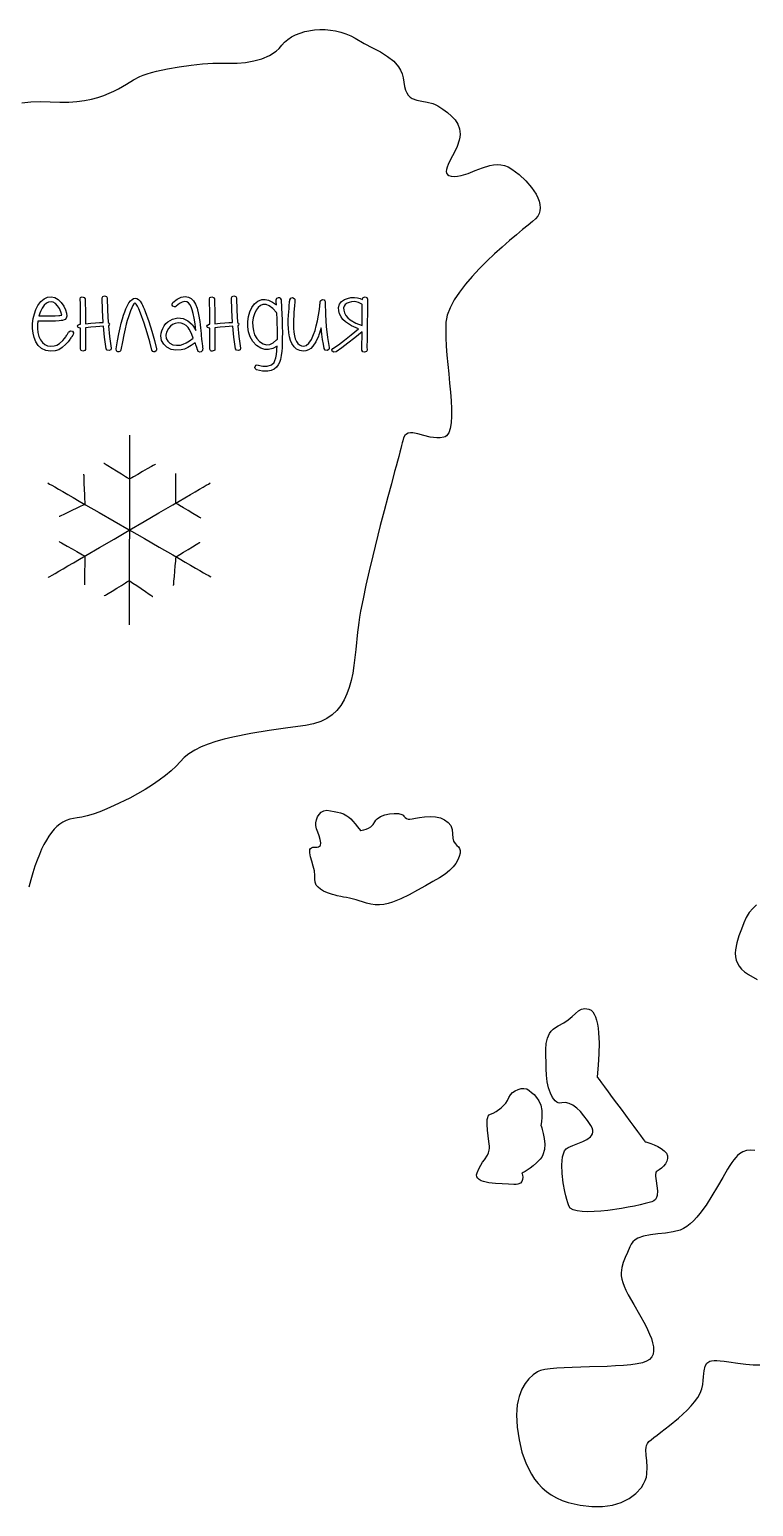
# Model space of a CAD drawing. Header units: millimetres. Extents: x 299 to 601, y 84 to 516.
# Drawn here: x 414.9 to 443.8, y 419.7 to 478.5 of the extents above; entities that cross this region are included whole.
import ezdxf

# ---------------------------------------------------------------- set-up
doc = ezdxf.new("R2010")
doc.units = ezdxf.units.MM
doc.layers.get('0').update_dxf_attribs({"linetype": 'CONTINUOUS', "true_color": 0xffffff})

msp = doc.modelspace()

# ---------------------------------------------------------------- linework, layer by layer
at = {"linetype": 'CONTINUOUS', "true_color": 0xffffff}
for points in [[(414.597, 475.612), (414.955, 475.647), (415.33, 475.662), (415.722, 475.65), (416.107, 475.635), (416.465, 475.64), (416.792, 475.665), (417.095, 475.707), (417.37, 475.762), (417.625, 475.83), (417.857, 475.907), (418.07, 475.992), (418.265, 476.082), (418.445, 476.175), (418.765, 476.36), (419.045, 476.53), (419.295, 476.665), (419.43, 476.72), (419.587, 476.775), (419.767, 476.827), (419.965, 476.877), (420.4, 476.97), (420.867, 477.05), (421.342, 477.115), (421.797, 477.162), (422.01, 477.18), (422.207, 477.19), (422.387, 477.195), (422.545, 477.195), (422.852, 477.19), (423.18, 477.2), (423.515, 477.227), (423.85, 477.282), (424.172, 477.372), (424.472, 477.502), (424.74, 477.677), (424.86, 477.785), (424.965, 477.907), (425.075, 478.03), (425.205, 478.142), (425.35, 478.24), (425.512, 478.325), (425.875, 478.452), (426.272, 478.522), (426.48, 478.535), (426.69, 478.532), (426.902, 478.515), (427.11, 478.482), (427.317, 478.432), (427.517, 478.367), (427.71, 478.285), (427.892, 478.185), (428.242, 477.985), (428.58, 477.807), (428.897, 477.64), (429.18, 477.465), (429.425, 477.272), (429.62, 477.045), (429.697, 476.912), (429.76, 476.77), (429.802, 476.61), (429.83, 476.432), (429.855, 476.262), (429.892, 476.122), (429.945, 476.007), (430.007, 475.915), (430.08, 475.845), (430.16, 475.79), (430.345, 475.72), (430.55, 475.677), (430.767, 475.642), (430.982, 475.587), (431.087, 475.545), (431.19, 475.487), (431.385, 475.357), (431.57, 475.222), (431.735, 475.082), (431.875, 474.93), (431.985, 474.762), (432.052, 474.575), (432.075, 474.365), (432.065, 474.25), (432.042, 474.127), (431.957, 473.872), (431.84, 473.62), (431.712, 473.375), (431.602, 473.15), (431.562, 473.05), (431.535, 472.957), (431.525, 472.877), (431.535, 472.807), (431.567, 472.752), (431.625, 472.71), (431.715, 472.685), (431.835, 472.675), (431.975, 472.685), (432.112, 472.71), (432.397, 472.797), (432.682, 472.91), (432.97, 473.025), (433.262, 473.112), (433.407, 473.14), (433.552, 473.152), (433.7, 473.145), (433.847, 473.115), (433.992, 473.06), (434.14, 472.975), (434.427, 472.757), (434.692, 472.51), (434.925, 472.242), (435.022, 472.105), (435.107, 471.967), (435.175, 471.83), (435.227, 471.692), (435.26, 471.56), (435.272, 471.432), (435.262, 471.31), (435.23, 471.195), (435.17, 471.09), (435.085, 470.992), (434.96, 470.882), (434.785, 470.737), (434.567, 470.56), (434.32, 470.352), (434.045, 470.12), (433.752, 469.865), (433.45, 469.59), (433.142, 469.302), (432.842, 469.002), (432.552, 468.692), (432.285, 468.38), (432.045, 468.067), (431.84, 467.755), (431.677, 467.447), (431.565, 467.152), (431.532, 467.007), (431.512, 466.867), (431.5, 466.575), (431.505, 466.252), (431.522, 465.91), (431.55, 465.55), (431.62, 464.81), (431.657, 464.44), (431.69, 464.08), (431.717, 463.735), (431.732, 463.412), (431.735, 463.117), (431.72, 462.857), (431.685, 462.635), (431.625, 462.462), (431.537, 462.342), (431.482, 462.302), (431.42, 462.28), (431.285, 462.26), (431.152, 462.257), (430.887, 462.29), (430.632, 462.352), (430.395, 462.417), (430.185, 462.455), (430.092, 462.457), (430.007, 462.44), (429.935, 462.405), (429.872, 462.345), (429.822, 462.257), (429.785, 462.14), (429.765, 462.06), (429.74, 461.957), (429.707, 461.83), (429.667, 461.682), (429.625, 461.515), (429.575, 461.33), (429.52, 461.127), (429.46, 460.91), (429.332, 460.43), (429.192, 459.905), (429.045, 459.342), (428.892, 458.757), (428.592, 457.555), (428.452, 456.962), (428.32, 456.39), (428.205, 455.845), (428.107, 455.345), (428.067, 455.112), (428.032, 454.895), (428.005, 454.692), (427.985, 454.51), (427.917, 453.825), (427.84, 453.177), (427.79, 452.872), (427.73, 452.582), (427.655, 452.307), (427.562, 452.05), (427.452, 451.81), (427.32, 451.592), (427.162, 451.395), (426.977, 451.222), (426.762, 451.075), (426.515, 450.952), (426.232, 450.86), (425.91, 450.797), (425.202, 450.702), (424.465, 450.597), (423.722, 450.475), (423.005, 450.33), (422.662, 450.247), (422.335, 450.152), (422.03, 450.05), (421.745, 449.935), (421.487, 449.807), (421.26, 449.667), (421.065, 449.515), (420.907, 449.345), (420.75, 449.165), (420.555, 448.98), (420.327, 448.795), (420.075, 448.607), (419.8, 448.422), (419.51, 448.24), (418.9, 447.9), (418.282, 447.597), (417.985, 447.47), (417.702, 447.355), (417.437, 447.262), (417.195, 447.187), (416.982, 447.135), (416.805, 447.11), (416.502, 447.055), (416.365, 447.005), (416.232, 446.94), (416.107, 446.86), (415.99, 446.762), (415.877, 446.652), (415.77, 446.525), (415.667, 446.382), (415.57, 446.222), (415.475, 446.047), (415.382, 445.855), (415.292, 445.647), (415.202, 445.422), (415.117, 445.18), (415.03, 444.92), (414.947, 444.642), (414.875, 444.347)], [(415.23, 466.91), (415.227, 466.892), (415.225, 466.855), (415.22, 466.817), (415.217, 466.8), (415.215, 466.617), (415.232, 466.452), (415.272, 466.302), (415.332, 466.167), (415.41, 466.057), (415.507, 465.977), (415.62, 465.93), (415.75, 465.912), (415.88, 465.922), (415.987, 465.955), (416.095, 466.025), (416.225, 466.135), (416.29, 466.212), (416.352, 466.29), (416.362, 466.307), (416.382, 466.345), (416.402, 466.38), (416.412, 466.397), (416.422, 466.412), (416.442, 466.445), (416.46, 466.475), (416.47, 466.49), (416.537, 466.53), (416.612, 466.515), (416.652, 466.45), (416.642, 466.377), (416.622, 466.352), (416.585, 466.295), (416.572, 466.277), (416.55, 466.24), (416.525, 466.2), (416.512, 466.182), (416.442, 466.08), (416.352, 465.99), (416.202, 465.857), (416.065, 465.77), (415.92, 465.722), (415.742, 465.71), (415.547, 465.74), (415.38, 465.817), (415.247, 465.937), (415.15, 466.087), (415.082, 466.257), (415.04, 466.435), (415.02, 466.622), (415.022, 466.815), (415.047, 467.017), (415.092, 467.205), (415.155, 467.377), (415.235, 467.535), (415.35, 467.69), (415.477, 467.797), (415.615, 467.862), (415.765, 467.882), (415.91, 467.855), (416.042, 467.772), (416.162, 467.65), (416.262, 467.505), (416.335, 467.365), (416.375, 467.232), (416.387, 467.105), (416.367, 467.032), (416.32, 466.98), (416.275, 466.957), (416.212, 466.94), (416.155, 466.932), (416.077, 466.922), (415.93, 466.915), (415.735, 466.91), (415.632, 466.907), (415.512, 466.907), (415.38, 466.907), (415.23, 466.91), (415.23, 466.91), (415.23, 466.91)], [(416.065, 467.135), (416.11, 467.14), (416.19, 467.147), (416.15, 467.287), (416.095, 467.41), (416.017, 467.522), (415.932, 467.61), (415.845, 467.667), (415.765, 467.685), (415.662, 467.67), (415.57, 467.622), (415.482, 467.542), (415.402, 467.432), (415.337, 467.297), (415.27, 467.122), (415.527, 467.12), (415.73, 467.122), (415.922, 467.127), (416.065, 467.135), (416.065, 467.135), (416.065, 467.135)], [(417.115, 467.805), (417.125, 467.602), (417.13, 467.367), (417.132, 467.102), (417.132, 466.807), (417.34, 466.825), (417.525, 466.84), (417.69, 466.852), (417.832, 466.862), (417.805, 467.347), (417.795, 467.84), (417.82, 467.895), (417.895, 467.917), (417.972, 467.895), (417.997, 467.84), (418.005, 467.347), (418.032, 466.862), (418.075, 466.832), (418.087, 466.795), (418.077, 466.76), (418.045, 466.725), (418.092, 466.292), (418.157, 465.827), (418.14, 465.772), (418.07, 465.737), (417.992, 465.755), (417.957, 465.81), (417.895, 466.272), (417.847, 466.705), (417.705, 466.695), (417.54, 466.682), (417.347, 466.667), (417.132, 466.647), (417.13, 466.517), (417.127, 466.442), (417.127, 466.385), (417.13, 466.312), (417.13, 466.225), (417.132, 466.12), (417.137, 465.922), (417.137, 465.782), (417.107, 465.735), (417.03, 465.71), (416.96, 465.737), (416.937, 465.792), (416.937, 465.922), (416.935, 466.11), (416.932, 466.217), (416.932, 466.31), (416.93, 466.385), (416.93, 466.442), (416.93, 466.517), (416.93, 466.63), (416.922, 466.63), (416.845, 466.652), (416.822, 466.68), (416.812, 466.705), (416.832, 466.755), (416.905, 466.79), (416.917, 466.79), (416.93, 466.79), (416.932, 467.09), (416.932, 467.357), (416.927, 467.595), (416.917, 467.802), (416.935, 467.847), (416.962, 467.867), (417.005, 467.88), (417.082, 467.857), (417.115, 467.805), (417.115, 467.805), (417.115, 467.805)], [(418.54, 465.765), (418.527, 465.732), (418.5, 465.705), (418.465, 465.687), (418.427, 465.687), (418.392, 465.7), (418.365, 465.727), (418.35, 465.8), (418.41, 466.127), (418.465, 466.41), (418.515, 466.645), (418.56, 466.832), (418.605, 466.997), (418.65, 467.147), (418.695, 467.282), (418.742, 467.4), (418.802, 467.53), (418.865, 467.637), (418.927, 467.72), (418.99, 467.777), (419.052, 467.812), (419.115, 467.822), (419.177, 467.81), (419.24, 467.775), (419.312, 467.705), (419.377, 467.602), (419.405, 467.55), (419.437, 467.48), (419.472, 467.395), (419.512, 467.292), (419.652, 466.89), (419.777, 466.507), (419.882, 466.142), (419.967, 465.8), (419.97, 465.762), (419.955, 465.727), (419.892, 465.685), (419.852, 465.682), (419.817, 465.695), (419.775, 465.757), (419.692, 466.09), (419.59, 466.447), (419.467, 466.825), (419.327, 467.225), (419.257, 467.397), (419.207, 467.51), (419.157, 467.582), (419.095, 467.637), (419.062, 467.595), (419.022, 467.53), (418.977, 467.44), (418.927, 467.325), (418.842, 467.085), (418.797, 466.942), (418.755, 466.785), (418.71, 466.6), (418.657, 466.367), (418.602, 466.09), (418.54, 465.765), (418.54, 465.765), (418.54, 465.765)], [(420.622, 467.65), (420.792, 467.785), (420.952, 467.867), (421.102, 467.895), (421.242, 467.87), (421.345, 467.81), (421.437, 467.715), (421.515, 467.585), (421.582, 467.422), (421.645, 467.172), (421.695, 466.895), (421.712, 466.762), (421.725, 466.647), (421.735, 466.537), (421.745, 466.407), (421.752, 466.297), (421.757, 466.242), (421.76, 466.225), (421.765, 466.18), (421.775, 466.107), (421.787, 466.007), (421.795, 465.93), (421.8, 465.872), (421.807, 465.812), (421.805, 465.775), (421.797, 465.745), (421.745, 465.687), (421.687, 465.677), (421.632, 465.702), (421.61, 465.735), (421.59, 465.8), (421.587, 465.81), (421.582, 465.83), (421.575, 465.85), (421.572, 465.86), (421.555, 465.902), (421.547, 465.925), (421.532, 465.972), (421.515, 466.02), (421.507, 466.042), (421.352, 465.935), (421.21, 465.855), (421.075, 465.797), (420.952, 465.765), (420.742, 465.747), (420.55, 465.782), (420.382, 465.867), (420.255, 465.99), (420.17, 466.145), (420.142, 466.33), (420.15, 466.427), (420.175, 466.525), (420.215, 466.622), (420.27, 466.717), (420.34, 466.81), (420.42, 466.885), (420.607, 466.992), (420.71, 467.022), (420.812, 467.037), (420.917, 467.032), (421.025, 467.012), (421.22, 466.922), (421.382, 466.772), (421.402, 466.745), (421.435, 466.697), (421.48, 466.627), (421.537, 466.537), (421.505, 466.805), (421.47, 467.03), (421.432, 467.215), (421.392, 467.355), (421.345, 467.477), (421.292, 467.575), (421.235, 467.642), (421.172, 467.685), (421.087, 467.697), (420.99, 467.672), (420.877, 467.607), (420.75, 467.505), (420.717, 467.482), (420.682, 467.477), (420.612, 467.512), (420.592, 467.545), (420.587, 467.582), (420.622, 467.65), (420.622, 467.65), (420.622, 467.65)], [(422.275, 467.805), (422.282, 467.602), (422.29, 467.367), (422.292, 467.102), (422.292, 466.807), (422.5, 466.825), (422.685, 466.84), (422.85, 466.852), (422.992, 466.862), (422.965, 467.347), (422.955, 467.84), (422.98, 467.895), (423.055, 467.917), (423.13, 467.895), (423.157, 467.84), (423.165, 467.347), (423.19, 466.862), (423.232, 466.832), (423.247, 466.795), (423.237, 466.76), (423.202, 466.725), (423.252, 466.292), (423.315, 465.827), (423.297, 465.772), (423.27, 465.75), (423.23, 465.737), (423.152, 465.755), (423.117, 465.81), (423.055, 466.272), (423.005, 466.705), (422.862, 466.695), (422.697, 466.682), (422.507, 466.667), (422.292, 466.647), (422.287, 466.517), (422.287, 466.442), (422.287, 466.385), (422.287, 466.312), (422.29, 466.225), (422.292, 466.12), (422.297, 465.922), (422.295, 465.782), (422.29, 465.757), (422.267, 465.735), (422.19, 465.71), (422.147, 465.717), (422.12, 465.737), (422.097, 465.792), (422.097, 465.922), (422.092, 466.11), (422.09, 466.217), (422.09, 466.31), (422.09, 466.385), (422.09, 466.442), (422.09, 466.517), (422.09, 466.63), (422.08, 466.63), (422.002, 466.652), (421.97, 466.705), (421.992, 466.755), (422.062, 466.79), (422.077, 466.79), (422.09, 466.79), (422.092, 467.09), (422.09, 467.357), (422.085, 467.595), (422.075, 467.802), (422.092, 467.847), (422.165, 467.88), (422.242, 467.857), (422.275, 467.805), (422.275, 467.805), (422.275, 467.805)], [(424.932, 467.757), (424.937, 467.712), (424.94, 467.647), (424.945, 467.557), (424.95, 467.447), (424.975, 466.947), (424.982, 466.695), (424.985, 466.455), (424.982, 466.225), (424.98, 466.022), (424.972, 465.852), (424.96, 465.71), (424.935, 465.535), (424.905, 465.385), (424.867, 465.262), (424.822, 465.167), (424.75, 465.07), (424.655, 464.995), (424.542, 464.945), (424.407, 464.917), (424.187, 464.917), (423.957, 464.975), (423.922, 464.99), (423.9, 465.022), (423.892, 465.06), (423.897, 465.1), (423.945, 465.155), (423.985, 465.165), (424.025, 465.16), (424.21, 465.115), (424.382, 465.112), (424.547, 465.165), (424.655, 465.267), (424.69, 465.345), (424.72, 465.447), (424.745, 465.575), (424.762, 465.727), (424.762, 465.735), (424.765, 465.755), (424.77, 465.817), (424.775, 465.88), (424.777, 465.9), (424.777, 465.907), (424.602, 465.82), (424.437, 465.777), (424.28, 465.78), (424.13, 465.827), (423.947, 465.942), (423.802, 466.097), (423.695, 466.282), (423.632, 466.48), (423.605, 466.687), (423.605, 466.892), (423.632, 467.092), (423.685, 467.28), (423.772, 467.457), (423.88, 467.602), (424.012, 467.712), (424.167, 467.772), (424.295, 467.777), (424.435, 467.742), (424.585, 467.67), (424.747, 467.555), (424.737, 467.682), (424.735, 467.755), (424.762, 467.822), (424.83, 467.855), (424.867, 467.85), (424.9, 467.83), (424.932, 467.757), (424.932, 467.757), (424.932, 467.757)], [(424.745, 467.26), (424.602, 467.417), (424.465, 467.525), (424.335, 467.577), (424.207, 467.577), (424.11, 467.537), (424.017, 467.46), (423.935, 467.347), (423.87, 467.207), (423.822, 467.042), (423.8, 466.867), (423.802, 466.69), (423.827, 466.52), (423.88, 466.362), (423.962, 466.215), (424.075, 466.092), (424.215, 466.007), (424.355, 465.967), (424.49, 465.98), (424.62, 466.045), (424.747, 466.162), (424.787, 466.192), (424.787, 466.202), (424.787, 466.232), (424.787, 466.322), (424.787, 466.41), (424.787, 466.44), (424.787, 466.45), (424.785, 466.62), (424.78, 466.805), (424.772, 467.005), (424.762, 467.22), (424.745, 467.26), (424.745, 467.26), (424.745, 467.26)], [(425.487, 467.745), (425.485, 467.717), (425.482, 467.672), (425.47, 467.54), (425.457, 467.39), (425.445, 467.267), (425.437, 467.137), (425.427, 466.96), (425.425, 466.78), (425.432, 466.635), (425.447, 466.472), (425.47, 466.33), (425.502, 466.207), (425.545, 466.105), (425.6, 466.022), (425.667, 465.962), (425.742, 465.925), (425.827, 465.912), (425.937, 465.942), (426.042, 466.032), (426.142, 466.18), (426.23, 466.382), (426.287, 466.542), (426.337, 466.722), (426.382, 466.925), (426.422, 467.147), (426.447, 467.295), (426.475, 467.5), (426.477, 467.52), (426.482, 467.567), (426.487, 467.612), (426.49, 467.632), (426.495, 467.672), (426.497, 467.687), (426.5, 467.697), (426.502, 467.707), (426.505, 467.715), (426.517, 467.732), (426.555, 467.76), (426.602, 467.767), (426.647, 467.755), (426.68, 467.725), (426.697, 467.695), (426.697, 467.68), (426.697, 467.675), (426.697, 467.667), (426.707, 467.165), (426.735, 466.695), (426.782, 466.26), (426.847, 465.857), (426.85, 465.817), (426.835, 465.782), (426.77, 465.742), (426.692, 465.757), (426.655, 465.822), (426.622, 465.987), (426.592, 466.177), (426.562, 466.397), (426.535, 466.645), (426.497, 466.522), (426.467, 466.43), (426.445, 466.36), (426.427, 466.317), (426.32, 466.082), (426.202, 465.907), (426.115, 465.82), (426.022, 465.76), (425.925, 465.725), (425.82, 465.715), (425.68, 465.737), (425.555, 465.795), (425.45, 465.892), (425.365, 466.025), (425.312, 466.145), (425.272, 466.285), (425.242, 466.445), (425.227, 466.627), (425.217, 466.772), (425.222, 466.96), (425.23, 467.145), (425.24, 467.282), (425.25, 467.41), (425.262, 467.562), (425.27, 467.637), (425.275, 467.695), (425.28, 467.737), (425.282, 467.762), (425.317, 467.83), (425.392, 467.852), (425.462, 467.817), (425.485, 467.782), (425.487, 467.745), (425.487, 467.745), (425.487, 467.745)], [(428.022, 466.605), (427.737, 466.727), (427.5, 466.887), (427.402, 466.98), (427.327, 467.082), (427.27, 467.195), (427.235, 467.315), (427.225, 467.457), (427.265, 467.582), (427.347, 467.687), (427.46, 467.767), (427.582, 467.817), (427.72, 467.847), (427.857, 467.852), (427.98, 467.835), (428.092, 467.807), (428.177, 467.775), (428.182, 467.775), (428.182, 467.79), (428.182, 467.802), (428.212, 467.857), (428.29, 467.88), (428.36, 467.847), (428.385, 467.792), (428.382, 467.722), (428.38, 467.625), (428.377, 467.497), (428.375, 467.34), (428.375, 467.152), (428.372, 466.935), (428.372, 466.69), (428.372, 466.415), (428.372, 466.357), (428.37, 466.282), (428.367, 466.19), (428.362, 466.08), (428.36, 465.975), (428.36, 465.887), (428.362, 465.752), (428.337, 465.695), (428.265, 465.667), (428.19, 465.69), (428.16, 465.75), (428.157, 465.887), (428.16, 466.085), (428.165, 466.192), (428.167, 466.285), (428.17, 466.357), (428.17, 466.415), (428.17, 466.427), (428.17, 466.452), (428.17, 466.477), (428.17, 466.49), (427.875, 466.245), (427.602, 466.03), (427.352, 465.842), (427.125, 465.687), (427.035, 465.672), (426.972, 465.712), (426.962, 465.77), (427, 465.822), (427.22, 465.97), (427.465, 466.15), (427.732, 466.362), (428.022, 466.605), (428.022, 466.605), (428.022, 466.605)], [(428.165, 466.737), (428.165, 466.982), (428.165, 467.202), (428.167, 467.397), (428.172, 467.57), (428.165, 467.575), (428.15, 467.585), (428.135, 467.595), (428.127, 467.6), (428.075, 467.632), (428.017, 467.655), (427.927, 467.677), (427.845, 467.687), (427.747, 467.68), (427.652, 467.66), (427.567, 467.625), (427.492, 467.575), (427.445, 467.51), (427.425, 467.435), (427.432, 467.345), (427.467, 467.237), (427.522, 467.137), (427.597, 467.045), (427.695, 466.962), (427.917, 466.827), (428.165, 466.737), (428.165, 466.737), (428.165, 466.737)], [(421.43, 466.235), (421.367, 466.382), (421.315, 466.502), (421.267, 466.592), (421.23, 466.652), (421.145, 466.737), (421.05, 466.795), (420.945, 466.83), (420.825, 466.837), (420.71, 466.82), (420.607, 466.777), (420.517, 466.71), (420.442, 466.615), (420.367, 466.475), (420.337, 466.345), (420.352, 466.222), (420.41, 466.11), (420.5, 466.027), (420.617, 465.972), (420.76, 465.947), (420.917, 465.955), (421.025, 465.99), (421.145, 466.047), (421.28, 466.13), (421.43, 466.235), (421.43, 466.235), (421.43, 466.235)], [(418.89, 462.367), (418.89, 462.345), (418.89, 462.282), (418.89, 462.18), (418.89, 462.042), (418.89, 461.87), (418.887, 461.67), (418.887, 461.44), (418.887, 461.185), (418.887, 460.907), (418.887, 460.612), (418.885, 460.3), (418.885, 459.972), (418.885, 459.29), (418.882, 458.582), (418.88, 457.877), (418.88, 457.195), (418.88, 456.867), (418.877, 456.555), (418.877, 456.26), (418.877, 455.982), (418.877, 455.727), (418.877, 455.497), (418.875, 455.297), (418.875, 455.125), (418.875, 454.987), (418.875, 454.885), (418.875, 454.822), (418.875, 454.8)], [(419.927, 461.207), (419.915, 461.2), (419.882, 461.182), (419.832, 461.152), (419.765, 461.115), (419.597, 461.02), (419.405, 460.91), (419.215, 460.8), (419.047, 460.705), (418.98, 460.667), (418.93, 460.637), (418.897, 460.62), (418.885, 460.612), (418.872, 460.62), (418.842, 460.64), (418.79, 460.67), (418.725, 460.71), (418.562, 460.81), (418.375, 460.925), (418.19, 461.042), (418.027, 461.142), (417.962, 461.182), (417.91, 461.212), (417.88, 461.232), (417.867, 461.24)], [(415.625, 460.46), (415.642, 460.45), (415.697, 460.417), (415.785, 460.367), (415.905, 460.3), (416.052, 460.215), (416.225, 460.115), (416.422, 460.002), (416.64, 459.875), (416.877, 459.74), (417.132, 459.592), (417.682, 459.277), (418.27, 458.94), (418.875, 458.59), (419.48, 458.242), (420.067, 457.905), (420.617, 457.59), (420.872, 457.442), (421.11, 457.307), (421.327, 457.18), (421.525, 457.067), (421.697, 456.967), (421.845, 456.882), (421.965, 456.815), (422.052, 456.765), (422.107, 456.732), (422.125, 456.722)], [(415.64, 456.692), (415.657, 456.702), (415.712, 456.735), (415.8, 456.785), (415.917, 456.855), (416.065, 456.94), (416.237, 457.04), (416.432, 457.155), (416.65, 457.28), (416.887, 457.42), (417.14, 457.567), (417.687, 457.885), (418.272, 458.225), (418.875, 458.577), (419.477, 458.927), (420.062, 459.267), (420.61, 459.585), (420.862, 459.732), (421.1, 459.872), (421.317, 459.997), (421.512, 460.112), (421.685, 460.212), (421.832, 460.297), (421.95, 460.367), (422.037, 460.417), (422.092, 460.45), (422.11, 460.46)], [(417.057, 460.812), (417.057, 460.8), (417.06, 460.76), (417.062, 460.702), (417.065, 460.625), (417.072, 460.432), (417.08, 460.21), (417.09, 459.99), (417.097, 459.797), (417.1, 459.72), (417.102, 459.662), (417.105, 459.622), (417.105, 459.61), (417.092, 459.605), (417.06, 459.59), (417.01, 459.565), (416.945, 459.532), (416.782, 459.455), (416.592, 459.362), (416.405, 459.272), (416.242, 459.195), (416.177, 459.162), (416.127, 459.137), (416.095, 459.122), (416.082, 459.117)], [(421.727, 459.057), (421.717, 459.065), (421.685, 459.082), (421.635, 459.112), (421.572, 459.152), (421.412, 459.247), (421.227, 459.357), (421.045, 459.467), (420.885, 459.565), (420.822, 459.602), (420.772, 459.632), (420.74, 459.65), (420.73, 459.657), (420.73, 459.67), (420.73, 459.707), (420.73, 459.767), (420.73, 459.842), (420.732, 460.032), (420.732, 460.25), (420.735, 460.467), (420.737, 460.657), (420.737, 460.732), (420.737, 460.792), (420.737, 460.83), (420.737, 460.842)], [(416.082, 458.125), (416.095, 458.117), (416.127, 458.1), (416.177, 458.072), (416.242, 458.035), (416.407, 457.942), (416.595, 457.835), (416.782, 457.73), (416.947, 457.637), (417.012, 457.6), (417.062, 457.572), (417.095, 457.555), (417.107, 457.547), (417.107, 457.535), (417.107, 457.497), (417.105, 457.442), (417.105, 457.367), (417.102, 457.185), (417.097, 456.975), (417.095, 456.765), (417.092, 456.582), (417.092, 456.507), (417.09, 456.452), (417.09, 456.415), (417.09, 456.402)], [(420.645, 456.37), (420.645, 456.382), (420.65, 456.42), (420.655, 456.475), (420.66, 456.55), (420.677, 456.732), (420.695, 456.942), (420.715, 457.152), (420.732, 457.335), (420.737, 457.41), (420.742, 457.465), (420.747, 457.502), (420.747, 457.515), (420.757, 457.522), (420.787, 457.54), (420.835, 457.567), (420.895, 457.605), (421.047, 457.697), (421.222, 457.805), (421.397, 457.912), (421.55, 458.005), (421.61, 458.042), (421.657, 458.07), (421.687, 458.087), (421.697, 458.095)], [(417.882, 455.96), (417.892, 455.967), (417.925, 455.985), (417.975, 456.017), (418.037, 456.055), (418.197, 456.152), (418.38, 456.265), (418.562, 456.377), (418.722, 456.475), (418.785, 456.512), (418.835, 456.545), (418.867, 456.562), (418.877, 456.57), (418.887, 456.562), (418.917, 456.542), (418.965, 456.51), (419.025, 456.47), (419.175, 456.367), (419.347, 456.247), (419.522, 456.13), (419.672, 456.027), (419.732, 455.987), (419.78, 455.955), (419.81, 455.935), (419.82, 455.927)], [(428.097, 446.605), (428.115, 446.605), (428.165, 446.612), (428.237, 446.627), (428.325, 446.652), (428.42, 446.695), (428.515, 446.755), (428.602, 446.84), (428.675, 446.95), (428.712, 447.01), (428.765, 447.065), (428.902, 447.157), (429.072, 447.225), (429.26, 447.27), (429.445, 447.287), (429.615, 447.28), (429.75, 447.245), (429.802, 447.217), (429.837, 447.182), (429.89, 447.117), (429.942, 447.077), (430.002, 447.057), (430.075, 447.057), (430.167, 447.067), (430.292, 447.09), (430.452, 447.117), (430.657, 447.147), (430.882, 447.162), (431.095, 447.147), (431.287, 447.105), (431.457, 447.032), (431.597, 446.93), (431.7, 446.802), (431.762, 446.647), (431.775, 446.467), (431.78, 446.3), (431.817, 446.175), (431.875, 446.082), (431.942, 446.012), (432.005, 445.95), (432.057, 445.885), (432.082, 445.802), (432.075, 445.695), (432.037, 445.567), (431.98, 445.432), (431.902, 445.292), (431.795, 445.152), (431.657, 445.007), (431.48, 444.86), (431.257, 444.712), (430.99, 444.565), (430.69, 444.402), (430.375, 444.222), (430.047, 444.04), (429.712, 443.875), (429.372, 443.742), (429.2, 443.692), (429.027, 443.657), (428.855, 443.642), (428.682, 443.642), (428.51, 443.667), (428.34, 443.712), (428.18, 443.765), (428.045, 443.807), (427.927, 443.842), (427.827, 443.87), (427.665, 443.91), (427.54, 443.932), (427.43, 443.95), (427.317, 443.97), (427.177, 444.002), (427.09, 444.027), (426.99, 444.057), (426.792, 444.125), (426.632, 444.192), (426.505, 444.265), (426.41, 444.342), (426.34, 444.432), (426.297, 444.54), (426.277, 444.667), (426.277, 444.817), (426.265, 444.995), (426.22, 445.185), (426.162, 445.377), (426.11, 445.56), (426.077, 445.72), (426.085, 445.842), (426.11, 445.887), (426.15, 445.92), (426.207, 445.937), (426.287, 445.937), (426.367, 445.935), (426.43, 445.95), (426.472, 445.975), (426.5, 446.012), (426.517, 446.112), (426.495, 446.242), (426.45, 446.387), (426.395, 446.537), (426.347, 446.677), (426.322, 446.8), (426.325, 446.912), (426.345, 447.03), (426.387, 447.145), (426.447, 447.247), (426.532, 447.33), (426.635, 447.387), (426.762, 447.41), (426.91, 447.39), (427.057, 447.357), (427.187, 447.337), (427.31, 447.312), (427.43, 447.27), (427.56, 447.192), (427.632, 447.137), (427.71, 447.067), (427.792, 446.98), (427.885, 446.875), (427.987, 446.752), (428.097, 446.605), (428.097, 446.605), (428.097, 446.605)], [(443.902, 443.637), (443.75, 443.5), (443.612, 443.335), (443.49, 443.14), (443.392, 442.92), (443.297, 442.675), (443.197, 442.407), (443.112, 442.13), (443.06, 441.85), (443.052, 441.712), (443.062, 441.575), (443.087, 441.442), (443.135, 441.315), (443.205, 441.192), (443.3, 441.075), (443.422, 440.967), (443.575, 440.867), (443.932, 440.66)], [(437.537, 436.785), (437.542, 436.777), (437.56, 436.755), (437.62, 436.675), (437.715, 436.547), (437.837, 436.382), (437.982, 436.185), (438.142, 435.967), (438.317, 435.735), (438.495, 435.492), (438.672, 435.252), (438.847, 435.02), (439.007, 434.802), (439.152, 434.605), (439.275, 434.44), (439.37, 434.312), (439.43, 434.232), (439.447, 434.21), (439.452, 434.202), (439.46, 434.2), (439.482, 434.195), (439.562, 434.17), (439.68, 434.13), (439.817, 434.075), (439.965, 434.01), (440.102, 433.93), (440.222, 433.84), (440.305, 433.742), (440.345, 433.635), (440.347, 433.527), (440.32, 433.417), (440.267, 433.315), (440.195, 433.22), (440.112, 433.14), (440.022, 433.072), (439.935, 433.027), (439.9, 433), (439.88, 432.955), (439.872, 432.895), (439.875, 432.82), (439.895, 432.642), (439.927, 432.442), (439.945, 432.24), (439.932, 432.052), (439.907, 431.97), (439.865, 431.9), (439.807, 431.845), (439.727, 431.805), (439.612, 431.77), (439.455, 431.73), (439.26, 431.682), (439.035, 431.635), (438.785, 431.585), (438.52, 431.537), (437.965, 431.457), (437.687, 431.427), (437.422, 431.41), (437.172, 431.405), (436.945, 431.412), (436.75, 431.44), (436.59, 431.485), (436.472, 431.552), (436.407, 431.645), (436.367, 431.76), (436.33, 431.895), (436.29, 432.045), (436.252, 432.21), (436.19, 432.562), (436.147, 432.93), (436.135, 433.28), (436.145, 433.442), (436.165, 433.59), (436.197, 433.72), (436.245, 433.83), (436.307, 433.915), (436.385, 433.972), (436.57, 434.052), (436.77, 434.127), (436.965, 434.205), (437.137, 434.29), (437.275, 434.387), (437.322, 434.445), (437.355, 434.51), (437.37, 434.582), (437.365, 434.66), (437.337, 434.75), (437.285, 434.847), (437.152, 435.05), (437.015, 435.235), (436.872, 435.4), (436.727, 435.54), (436.577, 435.65), (436.43, 435.725), (436.28, 435.757), (436.132, 435.747), (436.06, 435.74), (435.992, 435.75), (435.93, 435.78), (435.87, 435.822), (435.762, 435.955), (435.675, 436.132), (435.602, 436.347), (435.552, 436.59), (435.52, 436.847), (435.51, 437.107), (435.505, 437.367), (435.495, 437.625), (435.492, 437.872), (435.51, 438.107), (435.557, 438.325), (435.645, 438.517), (435.707, 438.602), (435.787, 438.682), (435.88, 438.752), (435.992, 438.812), (436.212, 438.932), (436.392, 439.062), (436.542, 439.192), (436.675, 439.312), (436.797, 439.41), (436.92, 439.477), (437.057, 439.505), (437.132, 439.5), (437.215, 439.482), (437.297, 439.442), (437.367, 439.377), (437.427, 439.287), (437.48, 439.175), (437.522, 439.04), (437.557, 438.89), (437.582, 438.722), (437.602, 438.54), (437.62, 438.14), (437.61, 437.702), (437.582, 437.245), (437.537, 436.785), (437.537, 436.785), (437.537, 436.785)], [(435.302, 434.837), (435.307, 434.827), (435.317, 434.797), (435.332, 434.75), (435.352, 434.687), (435.395, 434.522), (435.432, 434.325), (435.45, 434.105), (435.437, 433.885), (435.382, 433.677), (435.332, 433.582), (435.267, 433.5), (435.122, 433.357), (434.987, 433.237), (434.865, 433.14), (434.757, 433.062), (434.667, 433.005), (434.597, 432.965), (434.555, 432.942), (434.54, 432.935), (434.547, 432.915), (434.56, 432.86), (434.572, 432.785), (434.57, 432.697), (434.542, 432.615), (434.482, 432.545), (434.377, 432.502), (434.305, 432.495), (434.217, 432.497), (434.002, 432.51), (433.75, 432.52), (433.482, 432.535), (433.227, 432.562), (433.002, 432.612), (432.91, 432.645), (432.835, 432.687), (432.777, 432.74), (432.745, 432.8), (432.735, 432.872), (432.755, 432.957), (432.825, 433.122), (432.9, 433.26), (432.972, 433.377), (433.042, 433.477), (433.162, 433.662), (433.207, 433.76), (433.237, 433.867), (433.245, 433.935), (433.242, 434.015), (433.227, 434.21), (433.197, 434.432), (433.17, 434.665), (433.152, 434.887), (433.16, 435.08), (433.175, 435.157), (433.2, 435.222), (433.235, 435.27), (433.285, 435.297), (433.397, 435.34), (433.51, 435.397), (433.717, 435.547), (433.895, 435.737), (433.967, 435.845), (434.022, 435.955), (434.085, 436.062), (434.17, 436.155), (434.272, 436.23), (434.387, 436.285), (434.505, 436.317), (434.622, 436.322), (434.735, 436.3), (434.83, 436.242), (434.922, 436.165), (435.025, 436.077), (435.125, 435.967), (435.217, 435.83), (435.29, 435.655), (435.335, 435.437), (435.342, 435.31), (435.34, 435.167), (435.327, 435.01), (435.302, 434.837), (435.302, 434.837), (435.302, 434.837)], [(443.835, 433.852), (443.66, 433.857), (443.502, 433.842), (443.357, 433.797), (443.215, 433.71), (443.142, 433.647), (443.07, 433.572), (442.995, 433.48), (442.915, 433.372), (442.832, 433.245), (442.745, 433.1), (442.555, 432.767), (442.347, 432.407), (442.122, 432.035), (441.887, 431.672), (441.64, 431.337), (441.512, 431.185), (441.385, 431.047), (441.252, 430.925), (441.122, 430.82), (440.99, 430.737), (440.855, 430.677), (440.572, 430.602), (440.272, 430.557), (439.967, 430.525), (439.67, 430.49), (439.397, 430.437), (439.16, 430.35), (439.06, 430.29), (438.972, 430.212), (438.902, 430.12), (438.85, 430.01), (438.757, 429.782), (438.665, 429.577), (438.58, 429.382), (438.522, 429.182), (438.497, 428.967), (438.505, 428.85), (438.525, 428.722), (438.562, 428.587), (438.615, 428.437), (438.687, 428.275), (438.78, 428.097), (439.002, 427.712), (439.232, 427.312), (439.452, 426.912), (439.55, 426.717), (439.635, 426.53), (439.705, 426.347), (439.755, 426.175), (439.785, 426.015), (439.792, 425.867), (439.772, 425.735), (439.72, 425.617), (439.637, 425.52), (439.517, 425.445), (439.352, 425.387), (439.137, 425.34), (438.88, 425.305), (438.59, 425.277), (438.272, 425.257), (437.937, 425.24), (437.235, 425.22), (436.887, 425.212), (436.547, 425.202), (436.227, 425.19), (435.932, 425.172), (435.672, 425.15), (435.452, 425.12), (435.28, 425.08), (435.212, 425.057), (435.162, 425.03), (434.99, 424.905), (434.822, 424.752), (434.667, 424.562), (434.532, 424.33), (434.427, 424.045), (434.387, 423.882), (434.357, 423.705), (434.337, 423.51), (434.33, 423.297), (434.335, 423.067), (434.355, 422.817), (434.427, 422.307), (434.542, 421.817), (434.705, 421.36), (434.92, 420.94), (435.047, 420.747), (435.19, 420.567), (435.347, 420.4), (435.522, 420.25), (435.712, 420.115), (435.917, 419.997), (436.14, 419.9), (436.382, 419.82), (436.87, 419.71), (437.33, 419.657), (437.757, 419.66), (438.15, 419.715), (438.502, 419.82), (438.817, 419.972), (439.087, 420.175), (439.31, 420.42), (439.397, 420.555), (439.46, 420.69), (439.505, 420.825), (439.53, 420.957), (439.542, 421.22), (439.522, 421.47), (439.495, 421.702), (439.482, 421.912), (439.492, 422.007), (439.512, 422.092), (439.552, 422.172), (439.61, 422.242), (439.695, 422.315), (439.805, 422.402), (439.937, 422.505), (440.087, 422.617), (440.427, 422.88), (440.787, 423.175), (441.132, 423.497), (441.29, 423.665), (441.432, 423.835), (441.555, 424.007), (441.652, 424.18), (441.72, 424.352), (441.755, 424.522), (441.77, 424.682), (441.782, 424.825), (441.795, 424.952), (441.81, 425.065), (441.85, 425.245), (441.92, 425.37), (442.032, 425.447), (442.11, 425.467), (442.205, 425.477), (442.32, 425.477), (442.455, 425.467), (442.61, 425.45), (442.792, 425.422), (443.157, 425.367), (443.477, 425.327), (443.765, 425.307), (444.032, 425.31)]]:
    msp.add_lwpolyline(points, dxfattribs=at)

doc.saveas('drawing.dxf')
